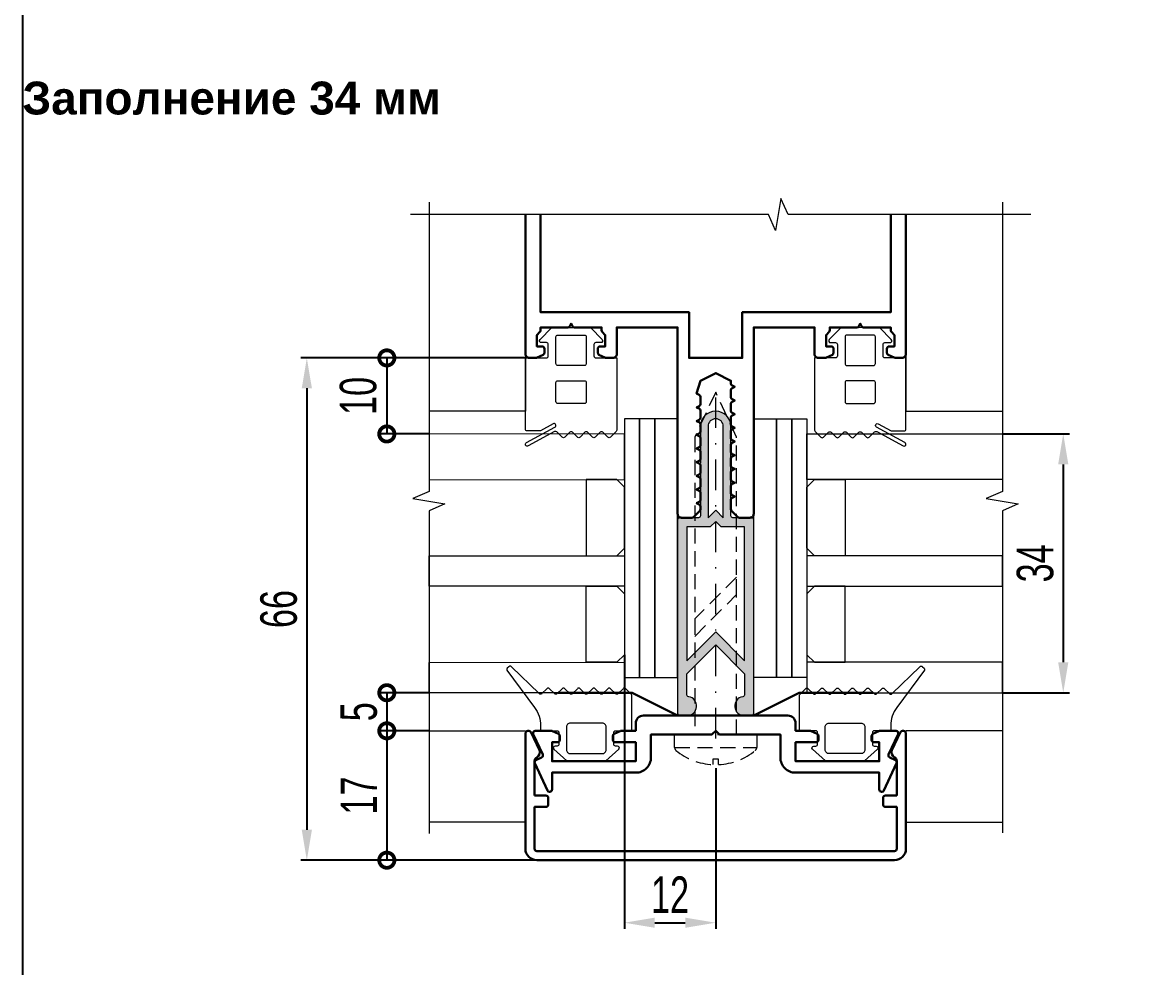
# Model space of a CAD drawing. Extents: x -37 to 8820, y -336 to 478.
# Drawn here: x 1075 to 1167.1, y 141.3 to 219 of the extents above; entities that cross this region are included whole.
import ezdxf

# ---------------------------------------------------------------- set-up
doc = ezdxf.new("R2010")
doc.units = 0
doc.header["$LTSCALE"] = 5
doc.linetypes.add('DASHDOT', pattern=[1, 0.5, -0.25, 0, -0.25])
doc.linetypes.add('HIDDEN', pattern=[0.375, 0.25, -0.125])
doc.layers.get('0').update_dxf_attribs({"linetype": 'CONTINUOUS', "lineweight": 30})
doc.layers.get('DEFPOINTS').update_dxf_attribs({"linetype": 'CONTINUOUS'})
for name, color, linetype, lineweight in [('1', 6, 'DASHDOT', 13), ('2', 3, 'HIDDEN', 13), ('Dimentions', 5, 'CONTINUOUS', 15), ('Glass', 5, 'CONTINUOUS', 20), ('Герлен', 7, 'CONTINUOUS', 60), ('Зигзаг', 1, 'CONTINUOUS', 15), ('Конструкции', 252, 'CONTINUOUS', 20), ('Подкладки', 1, 'CONTINUOUS', 20), ('Текстовый', 7, 'CONTINUOUS', 9), ('Уплотнители', 1, 'CONTINUOUS', 20), ('Штриховка', 1, 'CONTINUOUS', 5)]:
    doc.layers.add(name, color=color, linetype=linetype, lineweight=lineweight)
doc.layers.add('Скрытые', color=14, linetype='CONTINUOUS', plot=False)
doc.styles.add('3', font='RUSS.SHX', dxfattribs={"width": 0.7, "height": 3})
doc.styles.add('Каталожный', font='arial.ttf', dxfattribs={"height": 2.5})
doc.dimstyles.new('MX1_6', dxfattribs={"dimtxt": 3, "dimasz": 2.5, "dimexe": 0.5, "dimexo": 0, "dimgap": 0.8, "dimtad": 1, "dimlfac": 1.6, "dimdsep": 46, "dimtxsty": '3', "dimcen": 0, "dimclrd": 256, "dimclre": 256, "dimclrt": 256, "dimaunit": 1, "dimadec": 0, "dimazin": 0, "dimtfac": 1, "dimtmove": 0, "dimatfit": 1, "dimfxl": 1, "dimtvp": 1, "dimtolj": 1, "dimtzin": 0, "dimarcsym": 0})

# ---------------------------------------------------------------- blocks, each defined once
blk = doc.blocks.new('*D677')
at = {"layer": 'DEFPOINTS', "color": 0, "linetype": 'Continuous', "transparency": 16777216}
for p in [(1155.485, 185.16), (1155.485, 163.907), (1160.488, 163.907)]:
    blk.add_point(p, dxfattribs=at)
at = {"layer": 'Dimentions', "linetype": 'Continuous', "lineweight": -2, "transparency": 16777216}
for p, q in [((1155.485, 185.16), (1160.988, 185.16)), ((1160.488, 182.66), (1160.488, 166.407)), ((1155.485, 163.907), (1160.988, 163.907))]:
    blk.add_line(p, q, dxfattribs=at)
at = {"layer": 'Dimentions', "linetype": 'Continuous', "transparency": 16777216}
for points in [[(1160.072, 182.66), (1160.905, 182.66), (1160.488, 185.16)], [(1160.072, 166.407), (1160.905, 166.407), (1160.488, 163.907)]]:
    blk.add_solid(points, dxfattribs=at)
at = {"layer": 'Dimentions', "linetype": 'Continuous', "transparency": 16777216, "insert": (1158.188, 174.534), "char_height": 3, "attachment_point": 5, "rotation": 90, "style": '3'}
blk.add_mtext('\\A1;34', dxfattribs=at)
blk = doc.blocks.new('_DotSmall')
at = {"color": 0, "linetype": 'ByBlock', "const_width": 0.5}
blk.add_lwpolyline([(-0.0625, 0, 1), (0.0625, 0, 1)], format="xyb", close=True, dxfattribs=at)
blk = doc.blocks.new('*D678')
at = {"layer": 'DEFPOINTS', "color": 0, "linetype": 'Continuous', "transparency": 16777216}
for p in [(1108.395, 163.91), (1104.93, 160.782), (1108.395, 160.782)]:
    blk.add_point(p, dxfattribs=at)
at = {"layer": 'Dimentions', "linetype": 'Continuous', "lineweight": -2, "transparency": 16777216}
for p, q in [((1108.395, 163.91), (1104.43, 163.91)), ((1104.93, 163.91), (1104.93, 160.782)), ((1108.395, 160.782), (1104.43, 160.782))]:
    blk.add_line(p, q, dxfattribs=at)
at = {"layer": 'Dimentions', "linetype": 'Continuous', "lineweight": -2, "transparency": 16777216, "xscale": 2.5, "yscale": 2.5, "zscale": 2.5}
for p, rotation in [((1104.93, 163.91), 90), ((1104.93, 160.782), 270)]:
    blk.add_blockref('_DotSmall', p, dxfattribs=dict(at, rotation=rotation))
at = {"layer": 'Dimentions', "linetype": 'Continuous', "transparency": 16777216, "insert": (1102.63, 162.346), "char_height": 3, "attachment_point": 5, "rotation": 90, "style": '3'}
blk.add_mtext('\\A1;5', dxfattribs=at)
blk = doc.blocks.new('*D679')
at = {"layer": 'DEFPOINTS', "color": 0, "linetype": 'Continuous', "transparency": 16777216}
for p in [(1108.395, 160.782), (1104.93, 150.157), (1118.384, 150.157)]:
    blk.add_point(p, dxfattribs=at)
at = {"layer": 'Dimentions', "linetype": 'Continuous', "lineweight": -2, "transparency": 16777216}
for p, q in [((1108.395, 160.782), (1104.43, 160.782)), ((1104.93, 160.782), (1104.93, 150.157)), ((1118.384, 150.157), (1104.43, 150.157))]:
    blk.add_line(p, q, dxfattribs=at)
at = {"layer": 'Dimentions', "linetype": 'Continuous', "lineweight": -2, "transparency": 16777216, "xscale": 2.5, "yscale": 2.5, "zscale": 2.5}
for p, rotation in [((1104.93, 160.782), 90), ((1104.93, 150.157), 270)]:
    blk.add_blockref('_DotSmall', p, dxfattribs=dict(at, rotation=rotation))
at = {"layer": 'Dimentions', "linetype": 'Continuous', "transparency": 16777216, "insert": (1102.63, 155.47), "char_height": 3, "attachment_point": 5, "rotation": 90, "style": '3'}
blk.add_mtext('\\A1;17', dxfattribs=at)
blk = doc.blocks.new('*D680')
at = {"layer": 'DEFPOINTS', "color": 0, "linetype": 'Continuous', "transparency": 16777216}
for p in [(1116.315, 191.407), (1104.93, 185.16), (1108.395, 185.16)]:
    blk.add_point(p, dxfattribs=at)
at = {"layer": 'Dimentions', "linetype": 'Continuous', "lineweight": -2, "transparency": 16777216}
for p, q in [((1116.315, 191.407), (1104.43, 191.407)), ((1104.93, 191.407), (1104.93, 185.16)), ((1108.395, 185.16), (1104.43, 185.16))]:
    blk.add_line(p, q, dxfattribs=at)
at = {"layer": 'Dimentions', "linetype": 'Continuous', "lineweight": -2, "transparency": 16777216, "xscale": 2.5, "yscale": 2.5, "zscale": 2.5}
for p, rotation in [((1104.93, 191.407), 90), ((1104.93, 185.16), 270)]:
    blk.add_blockref('_DotSmall', p, dxfattribs=dict(at, rotation=rotation))
at = {"layer": 'Dimentions', "linetype": 'Continuous', "transparency": 16777216, "insert": (1102.587, 188.284), "char_height": 3, "attachment_point": 5, "rotation": 90, "style": '3'}
blk.add_mtext('\\A1;10', dxfattribs=at)
blk = doc.blocks.new('*D681')
at = {"layer": 'DEFPOINTS', "color": 0, "linetype": 'Continuous', "transparency": 16777216}
for p in [(1108.604, 191.41), (1098.36, 150.157), (1107.994, 150.157)]:
    blk.add_point(p, dxfattribs=at)
at = {"layer": 'Dimentions', "linetype": 'Continuous', "lineweight": -2, "transparency": 16777216}
for p, q in [((1108.604, 191.41), (1097.86, 191.41)), ((1098.36, 188.91), (1098.36, 152.657)), ((1107.994, 150.157), (1097.86, 150.157))]:
    blk.add_line(p, q, dxfattribs=at)
at = {"layer": 'Dimentions', "linetype": 'Continuous', "transparency": 16777216}
for points in [[(1097.943, 188.91), (1098.777, 188.91), (1098.36, 191.41)], [(1097.943, 152.657), (1098.777, 152.657), (1098.36, 150.157)]]:
    blk.add_solid(points, dxfattribs=at)
at = {"layer": 'Dimentions', "linetype": 'Continuous', "transparency": 16777216, "insert": (1096.06, 170.784), "char_height": 3, "attachment_point": 5, "rotation": 90, "style": '3'}
blk.add_mtext('\\A1;66', dxfattribs=at)
blk = doc.blocks.new('*D664')
at = {"layer": 'DEFPOINTS', "color": 0, "linetype": 'Continuous', "transparency": 16777216}
for p in [(1124.44, 167.032), (1131.94, 157.721), (1131.94, 145.022)]:
    blk.add_point(p, dxfattribs=at)
at = {"layer": 'Dimentions', "linetype": 'Continuous', "lineweight": -2, "transparency": 16777216}
for p, q in [((1124.44, 167.032), (1124.44, 144.522)), ((1131.94, 157.721), (1131.94, 144.522)), ((1126.94, 145.022), (1129.44, 145.022))]:
    blk.add_line(p, q, dxfattribs=at)
at = {"layer": 'Dimentions', "linetype": 'Continuous', "transparency": 16777216}
for points in [[(1126.94, 145.439), (1126.94, 144.606), (1124.44, 145.022)], [(1129.44, 145.439), (1129.44, 144.606), (1131.94, 145.022)]]:
    blk.add_solid(points, dxfattribs=at)
at = {"layer": 'Dimentions', "linetype": 'Continuous', "transparency": 16777216, "insert": (1128.19, 147.322), "char_height": 3, "attachment_point": 5, "style": '3'}
blk.add_mtext('\\A1;12', dxfattribs=at)

msp = doc.modelspace()

# ---------------------------------------------------------------- hatches: boundary and pattern name
at = {"layer": 'Штриховка'}
h = msp.add_hatch(color=256, dxfattribs=at)
edge = h.paths.add_edge_path(flags=16)
edge.add_line((1131.9397, 178.9074), (1132.5647, 178.2824))
edge.add_line((1132.5647, 178.2824), (1132.5647, 185.7824))
edge.add_arc((1131.9397, 185.7824), 0.625, 0, 180)
edge.add_line((1131.3147, 185.7824), (1131.3147, 178.2824))
edge.add_line((1131.3147, 178.2824), (1131.9397, 178.9074))
h.paths.add_polyline_path([(1132.3791, 177.5324), (1131.9397, 177.9718), (1131.5004, 177.5324), (1129.5647, 177.5324), (1129.5647, 166.5306), (1131.9397, 168.9056), (1134.3147, 166.5306), (1134.3147, 177.5324)], flags=16)
edge = h.paths.add_edge_path()
edge.add_line((1134.8772, 178.2824), (1133.346, 178.2824))
edge.add_arc((1133.346, 178.4387), 0.1562, 180, 270, ccw=False)
edge.add_line((1133.1897, 178.4387), (1133.1897, 182.5324))
edge.add_arc((1133.096, 182.6574), 0.1562, 306.869898, 413.130102)
edge.add_line((1133.1897, 182.7824), (1133.1897, 185.7824))
edge.add_arc((1131.9397, 185.7824), 1.25, 0, 180)
edge.add_line((1130.6897, 185.7824), (1130.6897, 182.7824))
edge.add_arc((1130.7835, 182.6574), 0.1562, 126.869898, 233.130102)
edge.add_line((1130.6897, 182.5324), (1130.6897, 178.4387))
edge.add_arc((1130.5335, 178.4387), 0.1562, -90, 0, ccw=False)
edge.add_line((1130.5335, 178.2824), (1129.0022, 178.2824))
edge.add_arc((1129.0022, 178.0949), 0.1875, 90, 180)
edge.add_line((1128.8147, 178.0949), (1128.8147, 162.2199))
edge.add_arc((1129.0022, 162.2199), 0.1875, 180, 270)
edge.add_line((1129.0022, 162.0324), (1129.596, 162.0324))
edge.add_arc((1129.596, 162.8137), 0.7812, 270, 440.718201)
edge.add_arc((1129.7522, 163.7697), 0.1875, 180, 260.718201, ccw=False)
edge.add_line((1129.5647, 163.7697), (1129.5647, 165.4699))
edge.add_line((1129.5647, 165.4699), (1131.9397, 167.8449))
edge.add_line((1131.9397, 167.8449), (1134.3147, 165.4699))
edge.add_line((1134.3147, 165.4699), (1134.3147, 163.7697))
edge.add_arc((1134.1272, 163.7697), 0.1875, -80.718201, 0, ccw=False)
edge.add_arc((1134.2835, 162.8137), 0.7813, 99.281799, 270)
edge.add_line((1134.2835, 162.0324), (1134.8772, 162.0324))
edge.add_arc((1134.8772, 162.2199), 0.1875, 270, 360)
edge.add_line((1135.0647, 162.2199), (1135.0647, 178.0949))
edge.add_arc((1134.8772, 178.0949), 0.1875, 0, 90)

# ---------------------------------------------------------------- linework, layer by layer
msp.add_lwpolyline([(1116.3147, 203.1712), (1116.3147, 191.7199, 0.4142136), (1116.6272, 191.4074), (1117.208, 191.4074, 0.1164338), (1117.2918, 191.4272), (1117.7736, 191.6681, 0.284079), (1117.8772, 191.8358), (1117.8772, 192.1574, 0.4142136), (1117.6897, 192.3449), (1117.2522, 192.3449), (1117.2522, 193.2824), (1117.5098, 193.54, 0.1989124), (1117.5647, 193.6726), (1117.5647, 193.9074), (1119.7926, 193.9074, 0.284079), (1119.9603, 194.0111), (1120.0647, 194.2199), (1120.1692, 194.0111, 0.284079), (1120.3369, 193.9074), (1122.5647, 193.9074), (1122.5647, 193.6726, 0.1989124), (1122.6197, 193.54), (1122.8772, 193.2824), (1122.8772, 192.3449), (1122.4397, 192.3449, 0.4142136), (1122.2522, 192.1574), (1122.2522, 191.8358, 0.284079), (1122.3559, 191.6681), (1122.8377, 191.4272, 0.1164338), (1122.9215, 191.4074), (1123.5022, 191.4074, 0.4142136), (1123.8147, 191.7199), (1123.8147, 193.9074), (1128.8147, 193.9074), (1128.8147, 178.5949, 0.4142136), (1129.1272, 178.2824), (1129.9871, 178.2824, 0.1989124), (1130.1197, 178.3373), (1130.6348, 178.8525, 0.1989124), (1130.6897, 178.9851), (1130.6897, 179.1978, 0.284079), (1130.5861, 179.3655), (1130.3772, 179.4699), (1130.5861, 179.5743, 0.284079), (1130.6897, 179.742), (1130.6897, 180.3228, 0.284079), (1130.5861, 180.4905), (1130.3772, 180.5949), (1130.5861, 180.6993, 0.284079), (1130.6897, 180.867), (1130.6897, 181.4478, 0.284079), (1130.5861, 181.6155), (1130.3772, 181.7199), (1130.5861, 181.8243, 0.284079), (1130.6897, 181.992), (1130.6897, 182.5728, 0.284079), (1130.5861, 182.7405), (1130.3772, 182.8449), (1130.5861, 182.9493, 0.284079), (1130.6897, 183.117), (1130.6897, 183.6978, 0.284079), (1130.5861, 183.8655), (1130.3772, 183.9699), (1130.5861, 184.0743, 0.284079), (1130.6897, 184.242), (1130.6897, 184.8228, 0.284079), (1130.5861, 184.9905), (1130.3772, 185.0949), (1130.5861, 185.1993, 0.284079), (1130.6897, 185.367), (1130.6897, 185.9478, 0.284079), (1130.5861, 186.1155), (1130.3772, 186.2199), (1130.5861, 186.3243, 0.284079), (1130.6897, 186.492), (1130.6897, 187.0728, 0.284079), (1130.5861, 187.2405), (1130.3772, 187.3449), (1130.5861, 187.4493, 0.284079), (1130.6897, 187.617), (1130.6897, 188.1978, 0.284079), (1130.5861, 188.3655), (1130.3772, 188.4699), (1130.6897, 189.5324), (1131.9397, 190.1574), (1133.1897, 189.5324), (1133.1897, 189.3045, 0.284079), (1133.2934, 189.1368), (1133.5022, 189.0324), (1133.2934, 188.928, 0.284079), (1133.1897, 188.7603), (1133.1897, 188.1795, 0.284079), (1133.2934, 188.0118), (1133.5022, 187.9074), (1133.2934, 187.803, 0.284079), (1133.1897, 187.6353), (1133.1897, 187.0545, 0.284079), (1133.2934, 186.8868), (1133.5022, 186.7824), (1133.2934, 186.678, 0.284079), (1133.1897, 186.5103), (1133.1897, 185.9295, 0.284079), (1133.2934, 185.7618), (1133.5022, 185.6574), (1133.2934, 185.553, 0.284079), (1133.1897, 185.3853), (1133.1897, 184.8045, 0.284079), (1133.2934, 184.6368), (1133.5022, 184.5324), (1133.2934, 184.428, 0.284079), (1133.1897, 184.2603), (1133.1897, 183.6795, 0.284079), (1133.2934, 183.5118), (1133.5022, 183.4074), (1133.2934, 183.303, 0.284079), (1133.1897, 183.1353), (1133.1897, 182.5545, 0.284079), (1133.2934, 182.3868), (1133.5022, 182.2824), (1133.2934, 182.178, 0.284079), (1133.1897, 182.0103), (1133.1897, 181.4295, 0.284079), (1133.2934, 181.2618), (1133.5022, 181.1574), (1133.2934, 181.053, 0.284079), (1133.1897, 180.8853), (1133.1897, 180.3045, 0.284079), (1133.2934, 180.1368), (1133.5022, 180.0324), (1133.2934, 179.928, 0.284079), (1133.1897, 179.7603), (1133.1897, 178.9851, 0.1989124), (1133.2447, 178.8525), (1133.7598, 178.3373, 0.1989124), (1133.8924, 178.2824), (1134.7522, 178.2824, 0.4142136), (1135.0647, 178.5949), (1135.0647, 193.9074), (1140.0647, 193.9074), (1140.0647, 191.7199, 0.4142136), (1140.3772, 191.4074), (1140.958, 191.4074, 0.1164338), (1141.0418, 191.4272), (1141.5236, 191.6681, 0.284079), (1141.6272, 191.8358), (1141.6272, 192.1574, 0.4142136), (1141.4397, 192.3449), (1141.0022, 192.3449), (1141.0022, 193.2824), (1141.2598, 193.54, 0.1989124), (1141.3147, 193.6726), (1141.3147, 193.9074), (1143.5426, 193.9074, 0.284079), (1143.7103, 194.0111), (1143.8147, 194.2199), (1143.9192, 194.0111, 0.284079), (1144.0869, 193.9074), (1146.3147, 193.9074), (1146.3147, 193.6726, 0.1989124), (1146.3697, 193.54), (1146.6272, 193.2824), (1146.6272, 192.3449), (1146.1897, 192.3449, 0.4142136), (1146.0022, 192.1574), (1146.0022, 191.8358, 0.284079), (1146.1059, 191.6681), (1146.5877, 191.4272, 0.1164338), (1146.6715, 191.4074), (1147.2522, 191.4074, 0.4142136), (1147.5647, 191.7199), (1147.5647, 203.1712)], format="xyb")
msp.add_lwpolyline([(1117.5647, 203.1712), (1117.5647, 195.1574), (1129.7522, 195.1574), (1129.7522, 191.4074), (1134.1272, 191.4074), (1134.1272, 195.1574), (1146.3147, 195.1574), (1146.3147, 203.1712)])
for points in [[(1117.0823, 158.1285, -0.4142136), (1117.173, 158.3777), (1117.6448, 158.5977, 0.4142136), (1117.7355, 158.8468), (1116.9573, 160.5157, -0.5486188), (1117.1272, 160.7824), (1118.458, 160.7824, -0.1164338), (1118.5418, 160.7626), (1119.0236, 160.5217, -0.284079), (1119.1272, 160.354), (1119.1272, 160.0324, -0.4142136), (1118.9397, 159.8449), (1118.5022, 159.8449), (1118.5022, 158.2824), (1125.3772, 158.2824), (1125.3772, 159.8449), (1123.6897, 159.8449, -0.4142136), (1123.5022, 160.0324), (1123.5022, 160.354, -0.284079), (1123.6059, 160.5217), (1124.0877, 160.7626, -0.1164338), (1124.1715, 160.7824), (1125.3772, 160.7824), (1125.3772, 161.4074, -0.4142136), (1126.0022, 162.0324), (1137.8772, 162.0324, -0.4142136), (1138.5022, 161.4074), (1138.5022, 160.7824), (1139.708, 160.7824, -0.1164338), (1139.7918, 160.7626), (1140.2736, 160.5217, -0.284079), (1140.3772, 160.354), (1140.3772, 160.0324, -0.4142136), (1140.1897, 159.8449), (1138.5022, 159.8449), (1138.5022, 158.2824), (1145.3772, 158.2824), (1145.3772, 159.8449), (1144.9397, 159.8449, -0.4142136), (1144.7522, 160.0324), (1144.7522, 160.354, -0.284079), (1144.8559, 160.5217), (1145.3377, 160.7626, -0.1164338), (1145.4215, 160.7824), (1146.7522, 160.7824, -0.5486188), (1146.9222, 160.5157), (1146.144, 158.8468, 0.4142136), (1146.2347, 158.5977), (1146.7065, 158.3777, -0.4142136), (1146.7972, 158.1285), (1145.7537, 155.8907, -0.2914734), (1145.5837, 155.7824), (1145.5647, 155.7824, -0.4142136), (1145.3772, 155.9699), (1145.3772, 157.3449), (1138.5022, 157.3449, -0.4142136), (1137.2522, 158.5949), (1137.2522, 160.4699), (1132.3299, 160.4699, -0.1989124), (1132.1973, 160.5248), (1131.9397, 160.7824), (1131.6822, 160.5248, -0.1989124), (1131.5496, 160.4699), (1126.6272, 160.4699), (1126.6272, 158.5949, -0.4142136), (1125.3772, 157.3449), (1118.5022, 157.3449), (1118.5022, 155.9699, -0.4142136), (1118.3147, 155.7824), (1118.2957, 155.7824, -0.2914734), (1118.1258, 155.8907)], [(1117.0647, 155.4699), (1117.0647, 158.2957, -0.2797393), (1117.2667, 158.6284, 0.4015594), (1117.4613, 159.2014), (1116.7913, 160.6381, 0.8025849), (1116.3147, 160.5324), (1116.3147, 151.0949, 0.4142136), (1117.2522, 150.1574), (1146.6272, 150.1574, 0.4142136), (1147.5647, 151.0949), (1147.5647, 160.5324, 0.8025849), (1147.0882, 160.6381), (1146.4182, 159.2014, 0.4015594), (1146.6128, 158.6284, -0.2797393), (1146.8147, 158.2957), (1146.8147, 155.4699), (1145.8772, 155.4699, 0.4142136), (1145.6897, 155.2824), (1145.6897, 154.7199, 0.4142136), (1145.8772, 154.5324), (1146.8147, 154.5324), (1146.8147, 151.0949, -0.4142136), (1146.6272, 150.9074), (1117.2522, 150.9074, -0.4142136), (1117.0647, 151.0949), (1117.0647, 154.5324), (1118.0022, 154.5324, 0.4142136), (1118.1897, 154.7199), (1118.1897, 155.2824, 0.4142136), (1118.0022, 155.4699)]]:
    msp.add_lwpolyline(points, format="xyb", close=True)
at = {"layer": '1'}
msp.add_line((1131.9397, 160.1574), (1131.9397, 188.2824), dxfattribs=at)
at = {"layer": '2'}
msp.add_line((1128.5647, 159.4139), (1135.3147, 159.4139), dxfattribs=at)
for points in [[(1133.6585, 160.4699), (1133.6585, 184.909), (1131.9397, 188.5949), (1130.221, 184.909), (1130.221, 160.4699)], [(1130.221, 168.5358), (1133.6585, 171.9733), (1133.6585, 173.4056), (1130.221, 169.9681)]]:
    msp.add_lwpolyline(points, close=True, dxfattribs=at)
msp.add_lwpolyline([(1131.6941, 158.0071, -0.1618489), (1128.6784, 159.1728, -0.2238875), (1128.5647, 159.4139), (1128.5647, 160.4699), (1135.3147, 160.4699), (1135.3147, 159.4139, -0.2238875), (1135.2011, 159.1728, -0.1618489), (1132.1854, 158.0071), (1132.1854, 158.4447), (1131.6941, 158.4447)], format="xyb", close=True, dxfattribs=at)
at = {"layer": 'Glass'}
for points in [[(1108.3946, 181.4045), (1124.4397, 181.4074), (1124.4397, 185.1574), (1108.3946, 185.1545)], [(1155.4849, 181.4074), (1139.4397, 181.4074), (1139.4397, 185.1574), (1155.4849, 185.1574)], [(1124.4397, 175.7824), (1124.4397, 180.7824), (1123.8147, 181.4074), (1121.3147, 181.4074), (1121.3147, 175.1574), (1123.8147, 175.1574)], [(1139.4397, 175.7824), (1139.4397, 180.7824), (1140.0647, 181.4074), (1142.5647, 181.4074), (1142.5647, 175.1574), (1140.0647, 175.1574)], [(1108.3946, 175.1545), (1124.4397, 175.1574), (1124.4397, 172.6574), (1108.3946, 172.6545)], [(1155.4849, 175.1574), (1139.4397, 175.1574), (1139.4397, 172.6574), (1155.4849, 172.6574)], [(1124.4397, 172.0324), (1124.4397, 167.0324), (1123.8147, 166.4074), (1121.3147, 166.4074), (1121.3147, 172.6574), (1123.8147, 172.6574)], [(1139.4397, 172.0324), (1139.4397, 167.0324), (1140.0647, 166.4074), (1142.5647, 166.4074), (1142.5647, 172.6574), (1140.0647, 172.6574)], [(1108.3946, 166.4045), (1124.4397, 166.4074), (1124.4397, 163.9074), (1108.3946, 163.9045)], [(1155.4849, 166.4074), (1139.4397, 166.4074), (1139.4397, 163.9074), (1155.4849, 163.9074)]]:
    msp.add_lwpolyline(points, close=True, dxfattribs=at)
at = {"layer": 'Герлен', "ltscale": 2, "const_width": 0.1875}
msp.add_lwpolyline([(1119.0022, 163.9074), (1125.0647, 163.9074), (1128.8147, 162.0324), (1135.0647, 162.0324), (1138.8147, 163.9074), (1144.8772, 163.9074)], dxfattribs=at)
at = {"layer": 'Зигзаг'}
for points in [[(1157.8235, 203.1712), (1137.8824, 203.1712), (1137.3015, 204.4891), (1136.8659, 201.8764), (1136.2834, 203.1712), (1106.884, 203.1712)], [(1108.3946, 204.1956), (1108.3946, 180.4411), (1107.0767, 179.8602), (1109.6894, 179.4246), (1108.3946, 178.8421), (1108.3946, 152.3453)], [(1155.4849, 204.1956), (1155.4849, 180.4411), (1154.167, 179.8602), (1156.7797, 179.4246), (1155.4849, 178.8421), (1155.4849, 152.4146)]]:
    msp.add_lwpolyline(points, dxfattribs=at)
at = {"layer": 'Конструкции'}
for points in [[(1116.3147, 203.1712), (1116.3147, 187.0324), (1108.3946, 187.0324)], [(1147.5647, 203.1712), (1147.5647, 187.0324), (1155.4849, 187.0324)], [(1108.3946, 160.7824), (1116.3147, 160.7824), (1116.3147, 153.2824), (1108.3946, 153.2824)], [(1155.4849, 160.7824), (1147.5647, 160.7824), (1147.5647, 153.2824), (1155.4849, 153.2824)]]:
    msp.add_lwpolyline(points, dxfattribs=at)
at = {"layer": 'Подкладки'}
for points in [[(1125.6897, 186.4074), (1124.4397, 186.4074), (1124.4397, 165.1574), (1125.6897, 165.1574)], [(1126.9397, 186.4074), (1125.6897, 186.4074), (1125.6897, 165.1574), (1126.9397, 165.1574)], [(1128.8147, 186.4074), (1126.9397, 186.4074), (1126.9397, 165.1574), (1128.8147, 165.1574)], [(1135.0647, 186.4074), (1136.9397, 186.4074), (1136.9397, 165.1574), (1135.0647, 165.1574)], [(1136.9397, 186.4074), (1138.1897, 186.4074), (1138.1897, 165.1574), (1136.9397, 165.1574)], [(1138.1897, 186.4074), (1139.4397, 186.4074), (1139.4397, 165.1574), (1138.1897, 165.1574)]]:
    msp.add_lwpolyline(points, close=True, dxfattribs=at)
at = {"layer": 'Скрытые', "linetype": 'Continuous'}
msp.add_lwpolyline([(1240, 10), (1240, 287), (1075, 287), (1075, 10)], close=True, dxfattribs=at)
at = {"layer": 'Уплотнители'}
for points in [[(1118.584, 185.9933), (1117.5389, 185.4263, -0.1249127), (1117.4644, 185.4074), (1116.471, 185.4074, -0.4142136), (1116.3147, 185.5637), (1116.3147, 191.4074), (1118.0335, 191.4074, 0.4142136), (1118.1897, 191.5637), (1118.1897, 192.5012, 0.4142136), (1118.0335, 192.6574), (1117.6272, 192.6574, -0.6685867), (1117.5169, 192.9243), (1118.4565, 193.8618, -0.1986192), (1118.5669, 193.9074), (1121.5626, 193.9074, -0.1986192), (1121.673, 193.8618), (1122.6126, 192.9243, -0.6685867), (1122.5022, 192.6574), (1122.096, 192.6574, 0.4142136), (1121.9397, 192.5012), (1121.9397, 191.5637, 0.4142136), (1122.096, 191.4074), (1123.8147, 191.4074), (1123.8147, 185.4721, -0.1989124), (1123.769, 185.3616), (1123.3002, 184.8929, -0.4142136), (1123.0793, 184.8929), (1122.6752, 185.2969, 0.4142136), (1122.4543, 185.2969), (1122.0502, 184.8929, -0.4142136), (1121.8293, 184.8929), (1121.4252, 185.2969, 0.4142136), (1121.2043, 185.2969), (1120.8002, 184.8929, -0.4142136), (1120.5793, 184.8929), (1120.1752, 185.2969, 0.4142136), (1119.9543, 185.2969), (1119.5502, 184.8929, -0.4142136), (1119.3293, 184.8929), (1118.8972, 185.3249, 0.3320761), (1118.7122, 185.3518), (1116.5455, 184.1763, -1), (1116.3965, 184.451), (1118.733, 185.7186, 1)], [(1145.2955, 185.9933), (1146.3405, 185.4263, 0.1249127), (1146.4151, 185.4074), (1147.4085, 185.4074, 0.4142136), (1147.5647, 185.5637), (1147.5647, 191.4074), (1145.846, 191.4074, -0.4142136), (1145.6897, 191.5637), (1145.6897, 192.5012, -0.4142136), (1145.846, 192.6574), (1146.2522, 192.6574, 0.6685867), (1146.3626, 192.9243), (1145.423, 193.8618, 0.1986192), (1145.3126, 193.9074), (1142.3169, 193.9074, 0.1986192), (1142.2065, 193.8618), (1141.2669, 192.9243, 0.6685867), (1141.3772, 192.6574), (1141.7835, 192.6574, -0.4142136), (1141.9397, 192.5012), (1141.9397, 191.5637, -0.4142136), (1141.7835, 191.4074), (1140.0647, 191.4074), (1140.0647, 185.4721, 0.1989124), (1140.1105, 185.3616), (1140.5793, 184.8929, 0.4142136), (1140.8002, 184.8929), (1141.2043, 185.2969, -0.4142136), (1141.4252, 185.2969), (1141.8293, 184.8929, 0.4142136), (1142.0502, 184.8929), (1142.4543, 185.2969, -0.4142136), (1142.6752, 185.2969), (1143.0793, 184.8929, 0.4142136), (1143.3002, 184.8929), (1143.7043, 185.2969, -0.4142136), (1143.9252, 185.2969), (1144.3293, 184.8929, 0.4142136), (1144.5502, 184.8929), (1144.9823, 185.3249, -0.3320761), (1145.1673, 185.3518), (1147.334, 184.1763, 1), (1147.483, 184.451), (1145.1465, 185.7186, -1)], [(1118.971, 193.2824), (1121.1585, 193.2824, -0.4142136), (1121.3147, 193.1262), (1121.3147, 190.9387, -0.4142136), (1121.1585, 190.7824), (1118.971, 190.7824, -0.4142136), (1118.8147, 190.9387), (1118.8147, 193.1262, -0.4142136)], [(1144.9085, 193.2824), (1142.721, 193.2824, 0.4142136), (1142.5647, 193.1262), (1142.5647, 190.9387, 0.4142136), (1142.721, 190.7824), (1144.9085, 190.7824, 0.4142136), (1145.0647, 190.9387), (1145.0647, 193.1262, 0.4142136)], [(1118.971, 189.5324), (1121.1585, 189.5324, -0.4142136), (1121.3147, 189.3762), (1121.3147, 187.8137, -0.4142136), (1121.1585, 187.6574), (1118.971, 187.6574, -0.4142136), (1118.8147, 187.8137), (1118.8147, 189.3762, -0.4142136)], [(1144.9085, 189.5324), (1142.721, 189.5324, 0.4142136), (1142.5647, 189.3762), (1142.5647, 187.8137, 0.4142136), (1142.721, 187.6574), (1144.9085, 187.6574, 0.4142136), (1145.0647, 187.8137), (1145.0647, 189.3762, 0.4142136)], [(1134.8772, 178.2824), (1133.346, 178.2824, -0.4142136), (1133.1897, 178.4387), (1133.1897, 182.5324, 0.5), (1133.1897, 182.7824), (1133.1897, 185.7824, 1), (1130.6897, 185.7824), (1130.6897, 182.7824, 0.5), (1130.6897, 182.5324), (1130.6897, 178.4387, -0.4142136), (1130.5335, 178.2824), (1129.0022, 178.2824, 0.4142136), (1128.8147, 178.0949), (1128.8147, 162.2199, 0.4142136), (1129.0022, 162.0324), (1129.596, 162.0324, 0.9221128), (1129.722, 163.5847, -0.3675232), (1129.5647, 163.7697), (1129.5647, 165.4699), (1131.9397, 167.8449), (1134.3147, 165.4699), (1134.3147, 163.7697, -0.3675232), (1134.1575, 163.5847, 0.9221128), (1134.2835, 162.0324), (1134.8772, 162.0324, 0.4142136), (1135.0647, 162.2199), (1135.0647, 178.0949, 0.4142136)], [(1131.9397, 178.9074), (1132.5647, 178.2824), (1132.5647, 185.7824, 1), (1131.3147, 185.7824), (1131.3147, 178.2824), (1131.9397, 178.9074)], [(1123.721, 159.5324, -0.4142136), (1123.5647, 159.6887), (1123.5647, 160.6262, -0.4142136), (1123.721, 160.7824), (1125.0647, 160.7824), (1125.0647, 163.6704, 0.1989124), (1125.0281, 163.7587), (1124.5502, 164.2366, 0.4142136), (1124.3293, 164.2366), (1123.9252, 163.8326, -0.4142136), (1123.7043, 163.8326), (1123.3002, 164.2366, 0.4142136), (1123.0793, 164.2366), (1122.6752, 163.8326, -0.4142136), (1122.4543, 163.8326), (1122.0502, 164.2366, 0.4142136), (1121.8293, 164.2366), (1121.4252, 163.8326, -0.4142136), (1121.2043, 163.8326), (1120.8002, 164.2366, 0.4142136), (1120.5793, 164.2366), (1120.1752, 163.8326, -0.4142136), (1119.9543, 163.8326), (1119.5502, 164.2366, 0.4142136), (1119.3293, 164.2366), (1118.9252, 163.8326, -0.4142136), (1118.7043, 163.8326), (1118.3002, 164.2366, 0.4142136), (1118.0793, 164.2366), (1117.6752, 163.8326, -0.4142136), (1117.4543, 163.8326), (1115.1752, 166.0469, 0.4142136), (1114.9543, 166.0469), (1114.8229, 165.9156, 0.2925382), (1114.7868, 165.7511), (1117.0676, 162.6979, -0.1617878), (1117.5647, 161.2017), (1117.5647, 160.7824), (1118.9085, 160.7824, -0.4142136), (1119.0647, 160.6262), (1119.0647, 159.6887, -0.4142136), (1118.9085, 159.5324), (1118.7522, 159.5324, 0.6685867), (1118.6419, 159.2656), (1119.7065, 158.3281, 0.1986192), (1119.8169, 158.2824), (1122.8126, 158.2824, 0.1986192), (1122.923, 158.3281), (1123.9876, 159.2656, 0.6685867), (1123.8772, 159.5324)], [(1140.1585, 159.5324, 0.4142136), (1140.3147, 159.6887), (1140.3147, 160.6262, 0.4142136), (1140.1585, 160.7824), (1138.8147, 160.7824), (1138.8147, 163.6704, -0.1989124), (1138.8514, 163.7587), (1139.3293, 164.2366, -0.4142136), (1139.5502, 164.2366), (1139.9543, 163.8326, 0.4142136), (1140.1752, 163.8326), (1140.5793, 164.2366, -0.4142136), (1140.8002, 164.2366), (1141.2043, 163.8326, 0.4142136), (1141.4252, 163.8326), (1141.8293, 164.2366, -0.4142136), (1142.0502, 164.2366), (1142.4543, 163.8326, 0.4142136), (1142.6752, 163.8326), (1143.0793, 164.2366, -0.4142136), (1143.3002, 164.2366), (1143.7043, 163.8326, 0.4142136), (1143.9252, 163.8326), (1144.3293, 164.2366, -0.4142136), (1144.5502, 164.2366), (1144.9543, 163.8326, 0.4142136), (1145.1752, 163.8326), (1145.5793, 164.2366, -0.4142136), (1145.8002, 164.2366), (1146.2043, 163.8326, 0.4142136), (1146.4252, 163.8326), (1148.7043, 166.0469, -0.4142136), (1148.9252, 166.0469), (1149.0565, 165.9156, -0.2925382), (1149.0927, 165.7511), (1146.8119, 162.6979, 0.1617878), (1146.3147, 161.2017), (1146.3147, 160.7824), (1144.971, 160.7824, 0.4142136), (1144.8147, 160.6262), (1144.8147, 159.6887, 0.4142136), (1144.971, 159.5324), (1145.1272, 159.5324, -0.6685867), (1145.2376, 159.2656), (1144.173, 158.3281, -0.1986192), (1144.0626, 158.2824), (1141.0669, 158.2824, -0.1986192), (1140.9565, 158.3281), (1139.8919, 159.2656, -0.6685867), (1140.0022, 159.5324)], [(1120.0022, 158.9074), (1122.6272, 158.9074, 0.4142136), (1122.9397, 159.2199), (1122.9397, 161.0949, 0.4142136), (1122.6272, 161.4074), (1120.0022, 161.4074, 0.4142136), (1119.6897, 161.0949), (1119.6897, 159.2199, 0.4142136)], [(1143.8772, 158.9074), (1141.2522, 158.9074, -0.4142136), (1140.9397, 159.2199), (1140.9397, 161.0949, -0.4142136), (1141.2522, 161.4074), (1143.8772, 161.4074, -0.4142136), (1144.1897, 161.0949), (1144.1897, 159.2199, -0.4142136)]]:
    msp.add_lwpolyline(points, format="xyb", close=True, dxfattribs=at)
msp.add_lwpolyline([(1132.3791, 177.5324), (1131.9397, 177.9718), (1131.5004, 177.5324), (1129.5647, 177.5324), (1129.5647, 166.5306), (1131.9397, 168.9056), (1134.3147, 166.5306), (1134.3147, 177.5324)], close=True, dxfattribs=at)

# ---------------------------------------------------------------- texts
at = {"layer": 'Текстовый', "linetype": 'Continuous', "insert": (1075, 214.0962), "char_height": 2.7, "width": 42.664921, "attachment_point": 1, "style": 'Каталожный'}
msp.add_mtext('\\pxql;{\\fArial|b1|i0|c204|p34;Заполнение 34 мм}', dxfattribs=at)

# ---------------------------------------------------------------- dimensions: what is measured, and where the dimension line sits
at = {"layer": 'Dimentions', "linetype": 'Continuous'}
for base, p1, p2, picture, middle in [((1104.9299, 185.1603), (1116.3147, 191.4074), (1108.3946, 185.1603), '*D680', (1102.587, 188.2838)), ((1104.9299, 160.7824), (1108.3946, 163.9103), (1108.3946, 160.7824), '*D678', (1102.6299, 162.3463)), ((1104.9299, 150.1574), (1108.3946, 160.7824), (1118.3844, 150.1574), '*D679', (1102.6299, 155.4699))]:
    dim = msp.add_linear_dim(base=base, p1=p1, p2=p2, angle=90, dimstyle='MX1_6', override={"dimdec": 0, "dimblk1": 'DotSmall', "dimblk2": 'DotSmall', "dimsah": 1}, dxfattribs=at)
    dim.commit()
    dim.dimension.update_dxf_attribs({"geometry": picture, "text_midpoint": middle})
for base, p1, p2, picture, middle in [((1098.3599, 150.1574), (1108.6038, 191.4103), (1107.994, 150.1574), '*D681', (1096.0599, 170.7838)), ((1160.4883, 163.9074), (1155.4849, 185.1603), (1155.4849, 163.9074), '*D677', (1158.1883, 174.5338))]:
    dim = msp.add_linear_dim(base=base, p1=p1, p2=p2, angle=90, dimstyle='MX1_6', dxfattribs=at)
    dim.commit()
    dim.dimension.update_dxf_attribs({"geometry": picture, "text_midpoint": middle})
dim = msp.add_linear_dim(base=(1131.9397, 145.0223), p1=(1124.4397, 167.0324), p2=(1131.9397, 157.7213), dimstyle='MX1_6', dxfattribs=at)
dim.commit()
dim.dimension.update_dxf_attribs({"geometry": '*D664', "text_midpoint": (1128.1897, 147.3223)})

doc.saveas('drawing.dxf')
